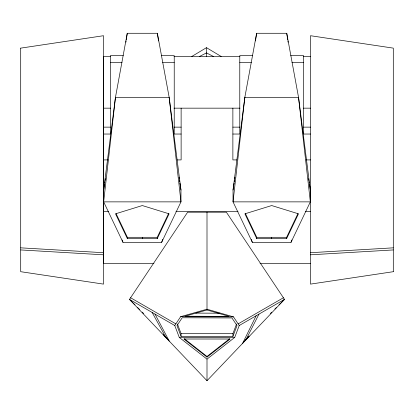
<?xml version="1.0" encoding="UTF-8"?>
<svg xmlns="http://www.w3.org/2000/svg" width="414" height="414" viewBox="0 0 414 414"><rect width="100%" height="100%" fill="white"/><g stroke="black" fill="none" stroke-linecap="round" stroke-linejoin="round"><path stroke-width="0.62" d="M206.488 56.702L206.488 47.667L221.216 56.501M103.66 190.067L115.459 97.342L127.258 33.28L157.367 33.28L169.166 97.342L180.965 190.067L180.965 201.866L161.641 242.33L122.984 242.33L103.66 201.866L103.66 190.067L104.519 184.333M233.035 190.067L244.834 97.342L256.633 33.28L286.742 33.28L298.541 97.342L310.34 190.067L310.34 201.866L291.016 242.33L252.359 242.33L233.035 201.866L233.035 190.067L234.091 183.055M104.716 183.055L104.908 181.782M105.099 180.509L105.384 178.594M125.913 42.202L126.104 40.929M126.296 39.656L127.258 33.28M234.283 181.782L234.567 179.873M234.759 178.594L234.95 177.321M255.479 40.929L256.633 33.28M161.641 242.33L162.749 239.328M291.016 242.33L291.901 239.929M232.937 336.349L237.02 325.59L231.918 317.936L182.196 317.761L176.98 325.59L181.063 336.349L232.937 336.349L232.937 333.549L236.57 323.991M207 380.72L207 359.135L234.717 337.426L239.24 325.518L284.501 299.384L226.375 212.196L187.625 212.196L129.499 299.384L207 380.72L284.501 299.384L279.02 304.87M157.242 238.645L169.098 213.826L142.312 205.551L115.527 213.826L127.383 238.645L157.242 238.645L157.242 237.3L168.55 213.634M286.617 238.645L298.473 213.826L271.688 205.551L244.902 213.826L256.758 238.645L286.617 238.645L286.617 237.3L297.925 213.634M256.131 315.763L242.614 343.341L248.824 336.163M258.998 314.107L245.75 340.054L249.13 336.142M207 359.135L179.283 337.426L174.76 325.518L180.649 316.679L207 309.206L233.475 316.865L239.24 325.518M270.337 313.548L271.708 312.177M274.906 308.979L276.278 307.607M207 357.111L183.888 339.009L230.112 339.009L207 357.111L207 356.475L229.61 338.766M191.754 56.501L206.488 47.667M238.153 323.877L283.409 297.749M199.6 56.439L206.488 52.904L213.37 56.439M310.5 252.706L393.3 247.836M310.5 254.807L393.3 249.937M123.294 55.631L110.398 55.631L110.398 134.038L103.5 134.038M161.331 55.631L174.227 55.631L174.227 134.038L181.125 134.038M252.669 55.631L239.773 55.631L239.773 134.038L232.875 134.038M290.706 55.631L303.602 55.631L303.602 134.038L310.5 134.038M110.616 56.413L103.5 56.413L103.5 189.669M174.009 56.413L239.991 56.413M303.384 56.413L310.5 56.413M110.398 62.53L122.006 62.53M162.619 62.53L174.227 62.53M239.773 62.53L251.381 62.53M291.994 62.53L303.602 62.53M103.5 108.163L110.616 108.163M174.009 108.163L239.991 108.163M303.384 108.163L310.5 108.163M103.5 127.139L110.398 127.139M174.227 127.139L181.125 127.139M232.875 127.139L239.773 127.139M303.602 127.139L310.5 127.139M103.5 159.913L108.028 159.913M177.244 159.913L181.125 159.913L181.125 108.163M236.756 159.913L232.875 159.913L232.875 108.163M305.972 159.913L310.5 159.913M103.5 211.663L108.675 211.663M175.95 211.663L238.05 211.663M305.325 211.663L310.5 211.663M116.075 213.634L127.383 237.3L157.242 237.3M245.45 213.634L256.758 237.3L286.617 237.3M153.956 263.413L103.5 263.413L103.5 201.96M260.044 263.413L310.5 263.413M177.43 323.991L181.063 333.549L232.937 333.549M179.283 337.426L234.717 337.426M195.863 313.113L219.518 313.196M180.649 316.679L233.475 316.865M20.7 247.836L103.5 252.706M20.7 249.937L103.5 254.807M130.591 297.749L175.846 323.877M174.76 325.518L129.499 299.384L134.969 304.854M184.39 338.766L207 356.475M137.702 307.592L139.528 309.413M142.261 312.146L143.627 313.517M164.26 335.33L169.295 341.146L155.002 314.107M163.261 334.507L166.159 337.86L152.129 312.451M251.251 239.328L252.359 242.33M122.099 239.929L122.984 242.33M286.742 33.28L287.704 39.656M287.896 40.929L288.087 42.202M308.616 178.594L308.901 180.509M309.092 181.782L309.284 183.055M309.481 184.333L310.34 190.067M157.367 33.28L158.521 40.929M179.05 177.321L179.241 178.594M179.433 179.873L179.717 181.782M179.909 183.055L180.965 190.067M271.688 237.3L271.688 238.645M256.758 237.3L256.758 238.645M207 212.196L207 309.206M181.063 333.549L181.063 336.349M142.312 237.3L142.312 238.645M127.383 237.3L127.383 238.645M20.7 48.133L20.7 271.693L103.5 284.113L103.5 35.713L20.7 48.133M115.459 97.342L103.66 201.866L180.965 201.866L169.166 97.342L115.459 97.342M244.834 97.342L233.035 201.866L310.34 201.866L298.541 97.342L244.834 97.342M206.995 309.982L184.991 316.224L229.102 316.379L206.995 309.982M393.3 271.693L310.5 284.113L310.5 35.713L393.3 48.133L393.3 271.693"/></g></svg>
